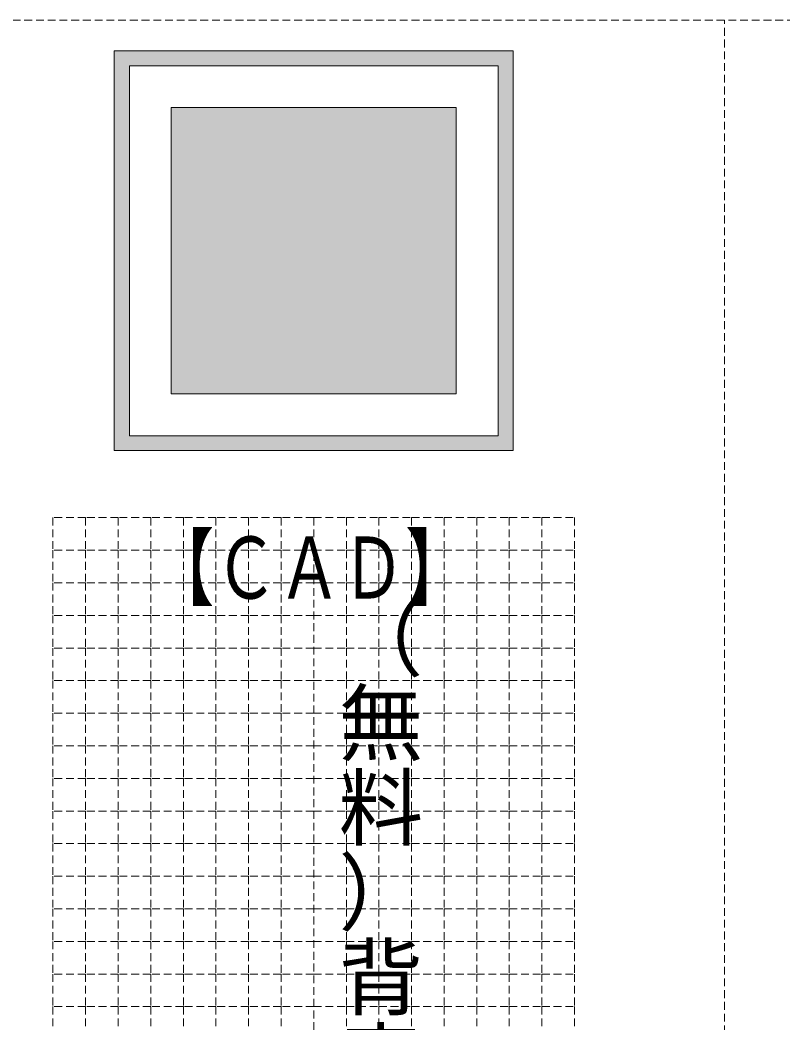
# Model space of a CAD drawing. Units: millimetres on the paper. Extents: x -148 to 387, y -210 to 210.
# Drawn here: x 153.1 to 270.1, y -2.3 to 151.5 of the extents above; entities that cross this region are included whole.
import ezdxf
from ezdxf.enums import TextEntityAlignment as Align

# ---------------------------------------------------------------- set-up
doc = ezdxf.new("R2010")
doc.units = ezdxf.units.MM
doc.linetypes.add('DASHED1', pattern=[1.8, 1.2, -0.6])
doc.layers.add('0-0', color=3, linetype='DASHED1', lineweight=9)
doc.styles.add('@ＭＳ ゴシック', font='')
doc.styles.add('ＭＳ ゴシック', font='')
doc.styles.get('@ＭＳ ゴシック').set_extended_font_data('@MS Gothic')
doc.styles.get('ＭＳ ゴシック').set_extended_font_data('MS Gothic')

msp = doc.modelspace()

# ---------------------------------------------------------------- linework, layer by layer
at = {"layer": '0-0', "color": 7, "linetype": 'Continuous'}
for p, q in [((167.5, 85.486), (167.5, 146.756)), ((167.5, 146.756), (228.702, 146.756)), ((214.451, 146.756), (228.702, 146.756)), ((228.702, 146.756), (228.702, 85.486)), ((169.822, 144.501), (226.379, 144.501)), ((169.822, 87.742), (169.822, 144.501)), ((226.379, 144.501), (226.379, 87.742)), ((226.379, 122.484), (226.379, 144.501)), ((176.252, 138.071), (219.949, 138.071)), ((176.252, 94.172), (176.252, 138.071)), ((209.836, 138.071), (219.949, 138.071)), ((219.949, 138.071), (219.949, 94.172)), ((167.5, 85.486), (167.5, 107.503)), ((176.252, 94.172), (176.252, 104.322)), ((219.949, 94.172), (176.252, 94.172)), ((228.702, 85.486), (167.5, 85.486))]:
    msp.add_line(p, q, dxfattribs=at)
at = {"layer": '0-0'}
for p, q in [((188.101, 75.185), (188.101, 70.185)), ((193.101, 75.185), (193.101, 70.185)), ((198.101, 75.185), (198.101, -129.815)), ((203.101, 75.185), (203.101, 70.185)), ((208.101, 75.185), (208.101, 70.185)), ((188.101, 70.185), (188.101, 65.185)), ((193.101, 70.185), (193.101, 65.185)), ((203.101, 70.185), (203.101, 65.185)), ((208.101, 70.185), (208.101, 65.185)), ((188.101, 65.185), (188.101, 60.185)), ((193.101, 65.185), (193.101, 60.185)), ((203.101, 65.185), (203.101, 60.185)), ((208.101, 65.185), (208.101, 60.185)), ((188.101, 60.185), (188.101, 55.185)), ((193.101, 60.185), (193.101, 55.185)), ((203.101, 60.185), (203.101, 55.185)), ((208.101, 60.185), (208.101, 55.185)), ((188.101, 55.185), (188.101, 50.185)), ((193.101, 55.185), (193.101, 50.185)), ((203.101, 55.185), (203.101, 50.185)), ((208.101, 55.185), (208.101, 50.185)), ((188.101, 50.185), (188.101, 45.185)), ((193.101, 50.185), (193.101, 45.185)), ((203.101, 50.185), (203.101, 45.185)), ((208.101, 50.185), (208.101, 45.185)), ((188.101, 45.185), (188.101, 40.185)), ((193.101, 45.185), (193.101, 40.185)), ((203.101, 45.185), (203.101, 40.185)), ((208.101, 45.185), (208.101, 40.185)), ((188.101, 40.185), (188.101, 35.185)), ((193.101, 40.185), (193.101, 35.185)), ((203.101, 40.185), (203.101, 35.185)), ((208.101, 40.185), (208.101, 35.185)), ((188.101, 35.185), (188.101, 30.185)), ((193.101, 35.185), (193.101, 30.185)), ((203.101, 35.185), (203.101, 30.185)), ((208.101, 35.185), (208.101, 30.185)), ((188.101, 30.185), (188.101, 25.185)), ((193.101, 30.185), (193.101, 25.185)), ((203.101, 30.185), (203.101, 25.185)), ((208.101, 30.185), (208.101, 25.185)), ((188.101, 25.185), (188.101, 20.185)), ((193.101, 25.185), (193.101, 20.185)), ((203.101, 25.185), (203.101, 20.185)), ((208.101, 25.185), (208.101, 20.185)), ((188.101, 20.185), (188.101, 15.185)), ((193.101, 20.185), (193.101, 15.185)), ((203.101, 20.185), (203.101, 15.185)), ((208.101, 20.185), (208.101, 15.185)), ((188.101, 15.185), (188.101, 10.185)), ((193.101, 15.185), (193.101, 10.185)), ((203.101, 15.185), (203.101, 10.185)), ((208.101, 15.185), (208.101, 10.185)), ((188.101, 10.185), (188.101, 5.185)), ((193.101, 10.185), (193.101, 5.185)), ((203.101, 10.185), (203.101, 5.185)), ((208.101, 10.185), (208.101, 5.185)), ((188.101, 5.185), (188.101, 0.185)), ((193.101, 5.185), (193.101, 0.185)), ((203.101, 5.185), (203.101, 0.185)), ((208.101, 5.185), (208.101, 0.185)), ((188.101, 0.185), (188.101, -4.815)), ((193.101, 0.185), (193.101, -4.815)), ((203.101, 0.185), (203.101, -4.815)), ((208.101, 0.185), (208.101, -4.815))]:
    msp.add_line(p, q, dxfattribs=at)
for points in [[(261.101, -151.5), (261.101, 151.5), (135.101, 151.5)], [(387.101, -151.5), (387.101, 151.5), (261.101, 151.5)], [(163.101, 75.185), (158.101, 75.185), (158.101, 70.185)], [(168.101, 75.185), (163.101, 75.185), (163.101, 70.185)], [(173.101, 75.185), (168.101, 75.185), (168.101, 70.185)], [(178.101, 75.185), (173.101, 75.185), (173.101, 70.185)], [(183.101, 75.185), (178.101, 75.185), (178.101, 70.185)], [(188.101, 75.185), (183.101, 75.185), (183.101, 70.185)], [(198.101, 75.185), (193.101, 75.185), (188.101, 75.185)], [(198.101, 75.185), (203.101, 75.185), (208.101, 75.185)], [(208.101, 75.185), (213.101, 75.185), (213.101, 70.185)], [(213.101, 75.185), (218.101, 75.185), (218.101, 70.185)], [(218.101, 75.185), (223.101, 75.185), (223.101, 70.185)], [(223.101, 75.185), (228.101, 75.185), (228.101, 70.185)], [(228.101, 75.185), (233.101, 75.185), (233.101, 70.185)], [(233.101, 75.185), (238.101, 75.185), (238.101, 70.185)], [(163.101, 70.185), (158.101, 70.185), (158.101, 65.185)], [(168.101, 70.185), (163.101, 70.185), (163.101, 65.185)], [(173.101, 70.185), (168.101, 70.185), (168.101, 65.185)], [(178.101, 70.185), (173.101, 70.185), (173.101, 65.185)], [(183.101, 70.185), (178.101, 70.185), (178.101, 65.185)], [(188.101, 70.185), (183.101, 70.185), (183.101, 65.185)], [(198.101, 70.185), (193.101, 70.185), (188.101, 70.185)], [(198.101, 70.185), (203.101, 70.185), (208.101, 70.185)], [(208.101, 70.185), (213.101, 70.185), (213.101, 65.185)], [(213.101, 70.185), (218.101, 70.185), (218.101, 65.185)], [(218.101, 70.185), (223.101, 70.185), (223.101, 65.185)], [(223.101, 70.185), (228.101, 70.185), (228.101, 65.185)], [(228.101, 70.185), (233.101, 70.185), (233.101, 65.185)], [(233.101, 70.185), (238.101, 70.185), (238.101, 65.185)], [(163.101, 65.185), (158.101, 65.185), (158.101, 60.185)], [(168.101, 65.185), (163.101, 65.185), (163.101, 60.185)], [(173.101, 65.185), (168.101, 65.185), (168.101, 60.185)], [(178.101, 65.185), (173.101, 65.185), (173.101, 60.185)], [(183.101, 65.185), (178.101, 65.185), (178.101, 60.185)], [(188.101, 65.185), (183.101, 65.185), (183.101, 60.185)], [(198.101, 65.185), (193.101, 65.185), (188.101, 65.185)], [(198.101, 65.185), (203.101, 65.185), (208.101, 65.185)], [(208.101, 65.185), (213.101, 65.185), (213.101, 60.185)], [(213.101, 65.185), (218.101, 65.185), (218.101, 60.185)], [(218.101, 65.185), (223.101, 65.185), (223.101, 60.185)], [(223.101, 65.185), (228.101, 65.185), (228.101, 60.185)], [(228.101, 65.185), (233.101, 65.185), (233.101, 60.185)], [(233.101, 65.185), (238.101, 65.185), (238.101, 60.185)], [(163.101, 60.185), (158.101, 60.185), (158.101, 55.185)], [(168.101, 60.185), (163.101, 60.185), (163.101, 55.185)], [(173.101, 60.185), (168.101, 60.185), (168.101, 55.185)], [(178.101, 60.185), (173.101, 60.185), (173.101, 55.185)], [(183.101, 60.185), (178.101, 60.185), (178.101, 55.185)], [(188.101, 60.185), (183.101, 60.185), (183.101, 55.185)], [(198.101, 60.185), (193.101, 60.185), (188.101, 60.185)], [(198.101, 60.185), (203.101, 60.185), (208.101, 60.185)], [(208.101, 60.185), (213.101, 60.185), (213.101, 55.185)], [(213.101, 60.185), (218.101, 60.185), (218.101, 55.185)], [(218.101, 60.185), (223.101, 60.185), (223.101, 55.185)], [(223.101, 60.185), (228.101, 60.185), (228.101, 55.185)], [(228.101, 60.185), (233.101, 60.185), (233.101, 55.185)], [(233.101, 60.185), (238.101, 60.185), (238.101, 55.185)], [(163.101, 55.185), (158.101, 55.185), (158.101, 50.185)], [(168.101, 55.185), (163.101, 55.185), (163.101, 50.185)], [(173.101, 55.185), (168.101, 55.185), (168.101, 50.185)], [(178.101, 55.185), (173.101, 55.185), (173.101, 50.185)], [(183.101, 55.185), (178.101, 55.185), (178.101, 50.185)], [(188.101, 55.185), (183.101, 55.185), (183.101, 50.185)], [(198.101, 55.185), (193.101, 55.185), (188.101, 55.185)], [(198.101, 55.185), (203.101, 55.185), (208.101, 55.185)], [(208.101, 55.185), (213.101, 55.185), (213.101, 50.185)], [(213.101, 55.185), (218.101, 55.185), (218.101, 50.185)], [(218.101, 55.185), (223.101, 55.185), (223.101, 50.185)], [(223.101, 55.185), (228.101, 55.185), (228.101, 50.185)], [(228.101, 55.185), (233.101, 55.185), (233.101, 50.185)], [(233.101, 55.185), (238.101, 55.185), (238.101, 50.185)], [(163.101, 50.185), (158.101, 50.185), (158.101, 45.185)], [(168.101, 50.185), (163.101, 50.185), (163.101, 45.185)], [(173.101, 50.185), (168.101, 50.185), (168.101, 45.185)], [(178.101, 50.185), (173.101, 50.185), (173.101, 45.185)], [(183.101, 50.185), (178.101, 50.185), (178.101, 45.185)], [(188.101, 50.185), (183.101, 50.185), (183.101, 45.185)], [(198.101, 50.185), (193.101, 50.185), (188.101, 50.185)], [(198.101, 50.185), (203.101, 50.185), (208.101, 50.185)], [(208.101, 50.185), (213.101, 50.185), (213.101, 45.185)], [(213.101, 50.185), (218.101, 50.185), (218.101, 45.185)], [(218.101, 50.185), (223.101, 50.185), (223.101, 45.185)], [(223.101, 50.185), (228.101, 50.185), (228.101, 45.185)], [(228.101, 50.185), (233.101, 50.185), (233.101, 45.185)], [(233.101, 50.185), (238.101, 50.185), (238.101, 45.185)], [(163.101, 45.185), (158.101, 45.185), (158.101, 40.185)], [(168.101, 45.185), (163.101, 45.185), (163.101, 40.185)], [(173.101, 45.185), (168.101, 45.185), (168.101, 40.185)], [(178.101, 45.185), (173.101, 45.185), (173.101, 40.185)], [(183.101, 45.185), (178.101, 45.185), (178.101, 40.185)], [(188.101, 45.185), (183.101, 45.185), (183.101, 40.185)], [(198.101, 45.185), (193.101, 45.185), (188.101, 45.185)], [(198.101, 45.185), (203.101, 45.185), (208.101, 45.185)], [(208.101, 45.185), (213.101, 45.185), (213.101, 40.185)], [(213.101, 45.185), (218.101, 45.185), (218.101, 40.185)], [(218.101, 45.185), (223.101, 45.185), (223.101, 40.185)], [(223.101, 45.185), (228.101, 45.185), (228.101, 40.185)], [(228.101, 45.185), (233.101, 45.185), (233.101, 40.185)], [(233.101, 45.185), (238.101, 45.185), (238.101, 40.185)], [(163.101, 40.185), (158.101, 40.185), (158.101, 35.185)], [(168.101, 40.185), (163.101, 40.185), (163.101, 35.185)], [(173.101, 40.185), (168.101, 40.185), (168.101, 35.185)], [(178.101, 40.185), (173.101, 40.185), (173.101, 35.185)], [(183.101, 40.185), (178.101, 40.185), (178.101, 35.185)], [(188.101, 40.185), (183.101, 40.185), (183.101, 35.185)], [(198.101, 40.185), (193.101, 40.185), (188.101, 40.185)], [(198.101, 40.185), (203.101, 40.185), (208.101, 40.185)], [(208.101, 40.185), (213.101, 40.185), (213.101, 35.185)], [(213.101, 40.185), (218.101, 40.185), (218.101, 35.185)], [(218.101, 40.185), (223.101, 40.185), (223.101, 35.185)], [(223.101, 40.185), (228.101, 40.185), (228.101, 35.185)], [(228.101, 40.185), (233.101, 40.185), (233.101, 35.185)], [(233.101, 40.185), (238.101, 40.185), (238.101, 35.185)], [(163.101, 35.185), (158.101, 35.185), (158.101, 30.185)], [(168.101, 35.185), (163.101, 35.185), (163.101, 30.185)], [(173.101, 35.185), (168.101, 35.185), (168.101, 30.185)], [(178.101, 35.185), (173.101, 35.185), (173.101, 30.185)], [(183.101, 35.185), (178.101, 35.185), (178.101, 30.185)], [(188.101, 35.185), (183.101, 35.185), (183.101, 30.185)], [(198.101, 35.185), (193.101, 35.185), (188.101, 35.185)], [(198.101, 35.185), (203.101, 35.185), (208.101, 35.185)], [(208.101, 35.185), (213.101, 35.185), (213.101, 30.185)], [(213.101, 35.185), (218.101, 35.185), (218.101, 30.185)], [(218.101, 35.185), (223.101, 35.185), (223.101, 30.185)], [(223.101, 35.185), (228.101, 35.185), (228.101, 30.185)], [(228.101, 35.185), (233.101, 35.185), (233.101, 30.185)], [(233.101, 35.185), (238.101, 35.185), (238.101, 30.185)], [(163.101, 30.185), (158.101, 30.185), (158.101, 25.185)], [(168.101, 30.185), (163.101, 30.185), (163.101, 25.185)], [(173.101, 30.185), (168.101, 30.185), (168.101, 25.185)], [(178.101, 30.185), (173.101, 30.185), (173.101, 25.185)], [(183.101, 30.185), (178.101, 30.185), (178.101, 25.185)], [(188.101, 30.185), (183.101, 30.185), (183.101, 25.185)], [(198.101, 30.185), (193.101, 30.185), (188.101, 30.185)], [(198.101, 30.185), (203.101, 30.185), (208.101, 30.185)], [(208.101, 30.185), (213.101, 30.185), (213.101, 25.185)], [(213.101, 30.185), (218.101, 30.185), (218.101, 25.185)], [(218.101, 30.185), (223.101, 30.185), (223.101, 25.185)], [(223.101, 30.185), (228.101, 30.185), (228.101, 25.185)], [(228.101, 30.185), (233.101, 30.185), (233.101, 25.185)], [(233.101, 30.185), (238.101, 30.185), (238.101, 25.185)], [(163.101, 25.185), (158.101, 25.185), (158.101, 20.185)], [(168.101, 25.185), (163.101, 25.185), (163.101, 20.185)], [(173.101, 25.185), (168.101, 25.185), (168.101, 20.185)], [(178.101, 25.185), (173.101, 25.185), (173.101, 20.185)], [(183.101, 25.185), (178.101, 25.185), (178.101, 20.185)], [(188.101, 25.185), (183.101, 25.185), (183.101, 20.185)], [(198.101, 25.185), (193.101, 25.185), (188.101, 25.185)], [(198.101, 25.185), (203.101, 25.185), (208.101, 25.185)], [(208.101, 25.185), (213.101, 25.185), (213.101, 20.185)], [(213.101, 25.185), (218.101, 25.185), (218.101, 20.185)], [(218.101, 25.185), (223.101, 25.185), (223.101, 20.185)], [(223.101, 25.185), (228.101, 25.185), (228.101, 20.185)], [(228.101, 25.185), (233.101, 25.185), (233.101, 20.185)], [(233.101, 25.185), (238.101, 25.185), (238.101, 20.185)], [(163.101, 20.185), (158.101, 20.185), (158.101, 15.185)], [(168.101, 20.185), (163.101, 20.185), (163.101, 15.185)], [(173.101, 20.185), (168.101, 20.185), (168.101, 15.185)], [(178.101, 20.185), (173.101, 20.185), (173.101, 15.185)], [(183.101, 20.185), (178.101, 20.185), (178.101, 15.185)], [(188.101, 20.185), (183.101, 20.185), (183.101, 15.185)], [(198.101, 20.185), (193.101, 20.185), (188.101, 20.185)], [(198.101, 20.185), (203.101, 20.185), (208.101, 20.185)], [(208.101, 20.185), (213.101, 20.185), (213.101, 15.185)], [(213.101, 20.185), (218.101, 20.185), (218.101, 15.185)], [(218.101, 20.185), (223.101, 20.185), (223.101, 15.185)], [(223.101, 20.185), (228.101, 20.185), (228.101, 15.185)], [(228.101, 20.185), (233.101, 20.185), (233.101, 15.185)], [(233.101, 20.185), (238.101, 20.185), (238.101, 15.185)], [(163.101, 15.185), (158.101, 15.185), (158.101, 10.185)], [(168.101, 15.185), (163.101, 15.185), (163.101, 10.185)], [(173.101, 15.185), (168.101, 15.185), (168.101, 10.185)], [(178.101, 15.185), (173.101, 15.185), (173.101, 10.185)], [(183.101, 15.185), (178.101, 15.185), (178.101, 10.185)], [(188.101, 15.185), (183.101, 15.185), (183.101, 10.185)], [(198.101, 15.185), (193.101, 15.185), (188.101, 15.185)], [(198.101, 15.185), (203.101, 15.185), (208.101, 15.185)], [(208.101, 15.185), (213.101, 15.185), (213.101, 10.185)], [(213.101, 15.185), (218.101, 15.185), (218.101, 10.185)], [(218.101, 15.185), (223.101, 15.185), (223.101, 10.185)], [(223.101, 15.185), (228.101, 15.185), (228.101, 10.185)], [(228.101, 15.185), (233.101, 15.185), (233.101, 10.185)], [(233.101, 15.185), (238.101, 15.185), (238.101, 10.185)], [(163.101, 10.185), (158.101, 10.185), (158.101, 5.185)], [(168.101, 10.185), (163.101, 10.185), (163.101, 5.185)], [(173.101, 10.185), (168.101, 10.185), (168.101, 5.185)], [(178.101, 10.185), (173.101, 10.185), (173.101, 5.185)], [(183.101, 10.185), (178.101, 10.185), (178.101, 5.185)], [(188.101, 10.185), (183.101, 10.185), (183.101, 5.185)], [(198.101, 10.185), (193.101, 10.185), (188.101, 10.185)], [(198.101, 10.185), (203.101, 10.185), (208.101, 10.185)], [(208.101, 10.185), (213.101, 10.185), (213.101, 5.185)], [(213.101, 10.185), (218.101, 10.185), (218.101, 5.185)], [(218.101, 10.185), (223.101, 10.185), (223.101, 5.185)], [(223.101, 10.185), (228.101, 10.185), (228.101, 5.185)], [(228.101, 10.185), (233.101, 10.185), (233.101, 5.185)], [(233.101, 10.185), (238.101, 10.185), (238.101, 5.185)], [(163.101, 5.185), (158.101, 5.185), (158.101, 0.185)], [(168.101, 5.185), (163.101, 5.185), (163.101, 0.185)], [(173.101, 5.185), (168.101, 5.185), (168.101, 0.185)], [(178.101, 5.185), (173.101, 5.185), (173.101, 0.185)], [(183.101, 5.185), (178.101, 5.185), (178.101, 0.185)], [(188.101, 5.185), (183.101, 5.185), (183.101, 0.185)], [(198.101, 5.185), (193.101, 5.185), (188.101, 5.185)], [(198.101, 5.185), (203.101, 5.185), (208.101, 5.185)], [(208.101, 5.185), (213.101, 5.185), (213.101, 0.185)], [(213.101, 5.185), (218.101, 5.185), (218.101, 0.185)], [(218.101, 5.185), (223.101, 5.185), (223.101, 0.185)], [(223.101, 5.185), (228.101, 5.185), (228.101, 0.185)], [(228.101, 5.185), (233.101, 5.185), (233.101, 0.185)], [(233.101, 5.185), (238.101, 5.185), (238.101, 0.185)], [(163.101, 0.185), (158.101, 0.185), (158.101, -4.815)], [(168.101, 0.185), (163.101, 0.185), (163.101, -4.815)], [(173.101, 0.185), (168.101, 0.185), (168.101, -4.815)], [(178.101, 0.185), (173.101, 0.185), (173.101, -4.815)], [(183.101, 0.185), (178.101, 0.185), (178.101, -4.815)], [(188.101, 0.185), (183.101, 0.185), (183.101, -4.815)], [(198.101, 0.185), (193.101, 0.185), (188.101, 0.185)], [(198.101, 0.185), (203.101, 0.185), (208.101, 0.185)], [(208.101, 0.185), (213.101, 0.185), (213.101, -4.815)], [(213.101, 0.185), (218.101, 0.185), (218.101, -4.815)], [(218.101, 0.185), (223.101, 0.185), (223.101, -4.815)], [(223.101, 0.185), (228.101, 0.185), (228.101, -4.815)], [(228.101, 0.185), (233.101, 0.185), (233.101, -4.815)], [(233.101, 0.185), (238.101, 0.185), (238.101, -4.815)]]:
    msp.add_lwpolyline(points, dxfattribs=at)
at = {"layer": '0-0', "color": 7, "linetype": 'Continuous'}
msp.add_lwpolyline([(226.379, 87.742), (169.822, 87.742), (184.073, 87.742)], dxfattribs=at)
at = {"layer": '0-0', "color": 7}
for points in [[(228.702, 146.756), (167.5, 146.756), (169.822, 144.501)], [(167.5, 146.756), (169.822, 144.501), (167.5, 85.486), (169.822, 87.742)], [(228.702, 146.756), (169.822, 144.501), (226.379, 144.501)], [(226.379, 87.742), (228.702, 85.486), (228.702, 146.756)], [(228.702, 146.756), (226.379, 144.501), (226.379, 87.742)], [(169.822, 87.742), (167.5, 85.486), (228.702, 85.486)], [(226.379, 87.742), (169.822, 87.742), (228.702, 85.486)]]:
    msp.add_solid(points, dxfattribs=at)
at = {"layer": '0-0'}
msp.add_solid([(176.252, 138.071), (219.949, 138.071), (176.252, 94.172), (219.949, 94.172)], dxfattribs=at)

# ---------------------------------------------------------------- texts
at = {"layer": '0-0', "color": 7, "style": 'ＭＳ ゴシック', "width": 0.75}
msp.add_text('【ＣＡＤ】', height=9.531, dxfattribs=at).set_placement((173.101, 59.893), align=Align.BOTTOM_LEFT)
at = {"layer": '0-0', "color": 7, "style": '@ＭＳ ゴシック'}
msp.add_text('（無料）背表紙テンプレート', height=9.531, rotation=270, dxfattribs=at).set_placement((200.601, 63.347), align=Align.BOTTOM_LEFT)

doc.saveas('drawing.dxf')
